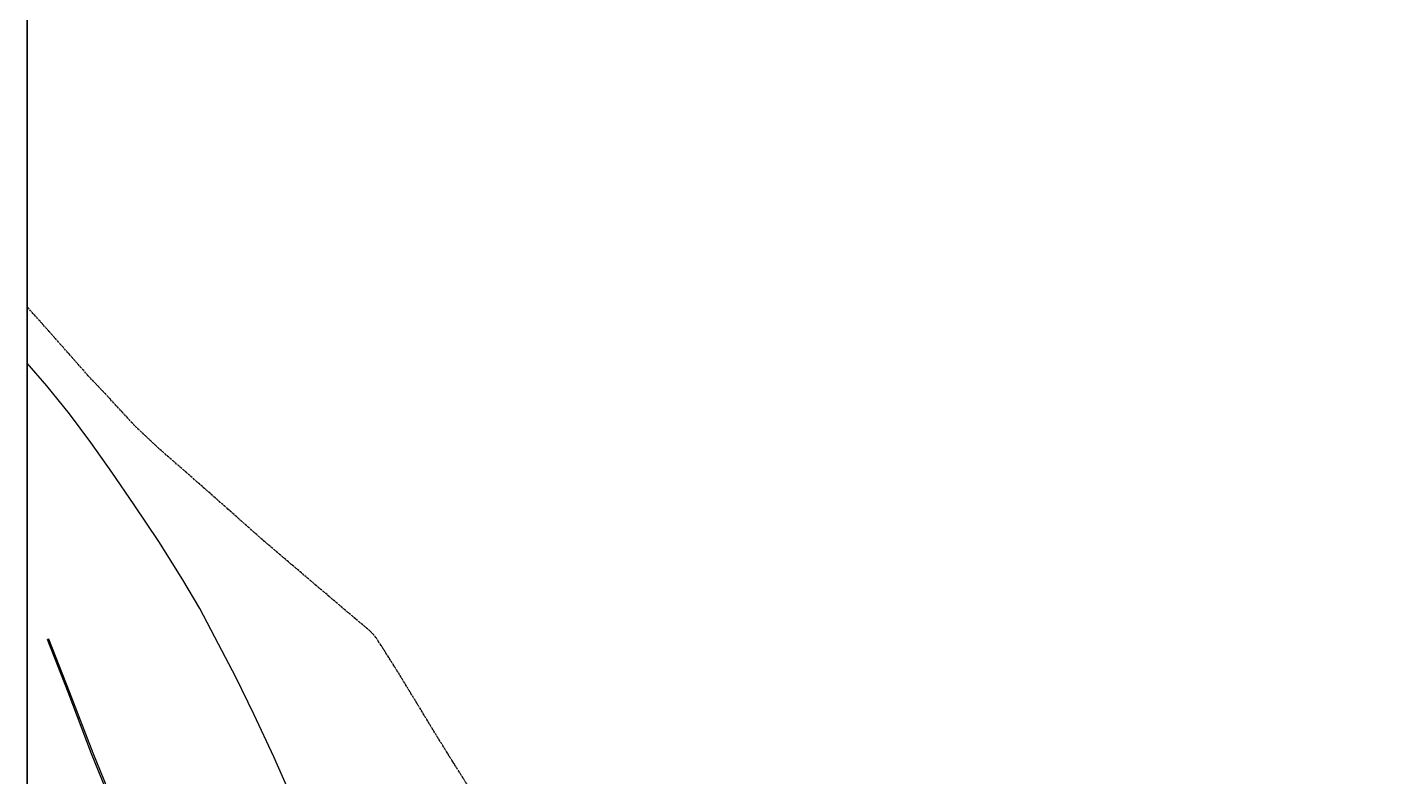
# Model space of a CAD drawing. Header units: millimetres. Extents: x -17369 to 294000, y -718917 to 220315.
# Drawn here: x 253797 to 258669, y -192590 to -189908 of the extents above; entities that cross this region are included whole.
import ezdxf
from ezdxf.xclip import XClip

# ---------------------------------------------------------------- set-up
doc = ezdxf.new("R2010")
doc.units = ezdxf.units.MM
doc.header["$LTSCALE"] = 350
doc.header["$XCLIPFRAME"] = 2
doc.linetypes.add('xref key map$0$PHANTOM2', pattern=[1.25, 0.625, -0.125, 0.125, -0.125, 0.125, -0.125])
doc.layers.add('xref key map$0$CTR', color=8, linetype='Continuous')

# ---------------------------------------------------------------- blocks, each defined once
blk = doc.blocks.new('xref key map')
blk.add_lwpolyline([(0, 1551302), (2389260, 1551302), (2389260, 0), (0, 0)], close=True)
at = {"layer": 'xref key map$0$CTR', "linetype": 'xref key map$0$PHANTOM2', "ltscale": 2}
for p, q in [((5620, 1149119), (0, 1155416)), ((15622, 1137778), (5620, 1149119)), ((21297, 1131750), (15622, 1137778)), ((27549, 1124957), (21297, 1131750)), ((33707, 1119141), (27549, 1124957)), ((40900, 1112860), (33707, 1119141)), ((51418, 1103599), (40900, 1112860)), ((60184, 1095805), (51418, 1103599)), ((70885, 1086699), (60184, 1095805)), ((84119, 1075446), (70885, 1086699)), ((87951, 1072255), (84119, 1075446)), ((89317, 1070693), (87951, 1072255)), ((91114, 1067958), (89317, 1070693)), ((95378, 1061164), (91114, 1067958)), ((104867, 1045540), (95378, 1061164)), ((109006, 1038858), (104867, 1045540)), ((109363, 1038282), (109006, 1038858)), ((132213, 1002123), (109363, 1038282))]:
    blk.add_line(p, q, dxfattribs=at)
at = {"layer": 'xref key map$0$CTR'}
for points in [[(67970, 1029247), (63164, 1040095), (58129, 1050906), (53416, 1060573), (48984, 1069002), (44205, 1078143), (39823, 1085452), (33737, 1095327), (27384, 1104699), (21639, 1113091), (16321, 1120655), (10802, 1128007), (5013, 1135213), (-492, 1141618)], [(5558, 1070310), (5162, 1070155)], [(22079, 1027075), (16454, 1040859), (10440, 1056659), (5162, 1070155)], [(22479, 1027222), (16849, 1041016), (10836, 1056813), (5558, 1070310)]]:
    blk.add_lwpolyline(points, dxfattribs=at)

msp = doc.modelspace()

# ---------------------------------------------------------------- block references
ref = msp.add_blockref('xref key map', (253797.2, -207036.5), dxfattribs=dict(xscale=0.01395821451102549, yscale=0.01395821451102549, zscale=0.01395821451102549))
XClip(ref).set_block_clipping_path([(-0.0000000075, 167165.6021255665), (2389260.125662934, 1718467.6565462798)])

# ---------------------------------------------------------------- next in the draw order: linework, layer by layer
msp.add_lwpolyline([(253797.2, -183049.8), (253797.2, -364035)])

doc.saveas('drawing.dxf')
